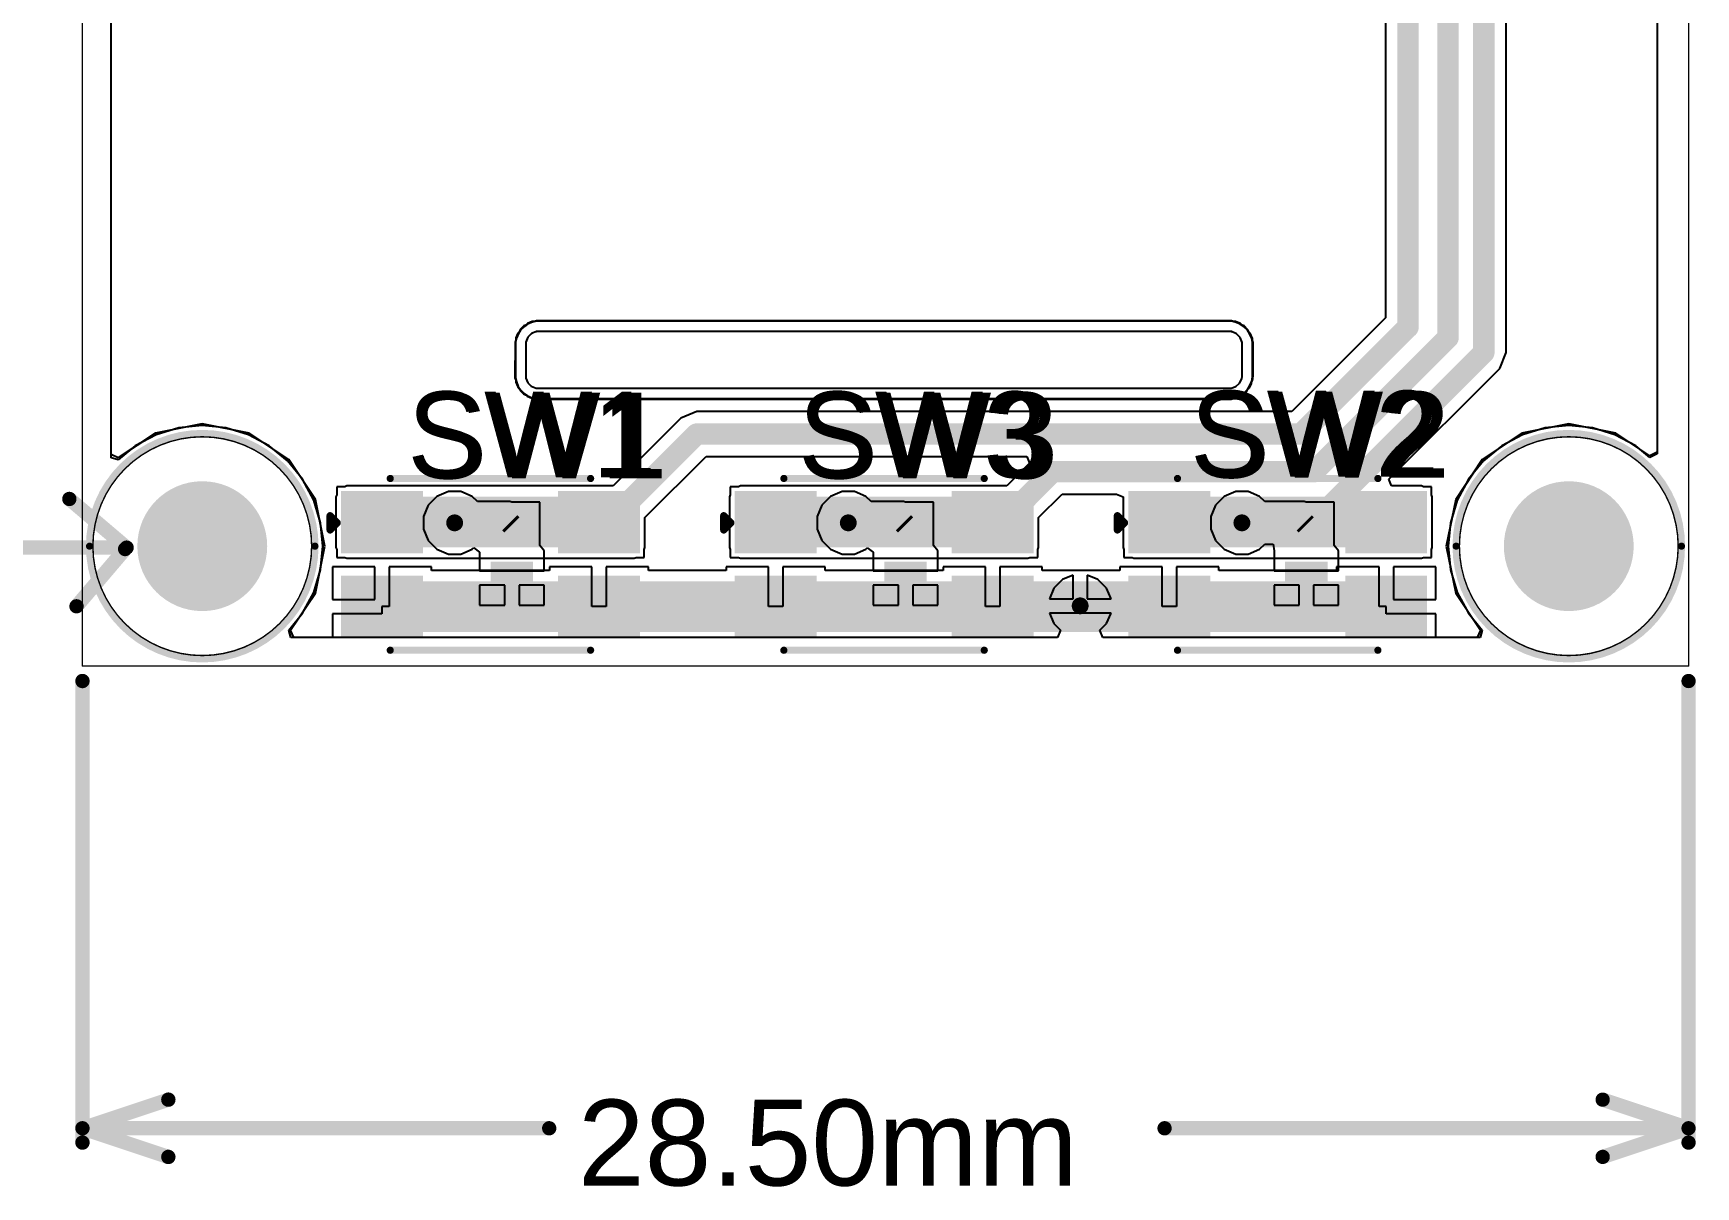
# Model space of a CAD drawing. Header units: millimetres. Extents: x 50 to 166, y 45 to 123.
# Drawn here: x 92.09 to 121.59, y 44.86 to 65.33 of the extents above; entities that cross this region are included whole.
import ezdxf

# ---------------------------------------------------------------- set-up
doc = ezdxf.new("R2010")
doc.units = ezdxf.units.MM
for name, color, linetype in [('BottomLayer', 5, 'Continuous'), ('BottomPaste', 16, 'Continuous'), ('BottomSolder', 6, 'Continuous'), ('KeepOutLayer', 6, 'Continuous'), ('Mechanical1', 6, 'Continuous'), ('Mechanical2', 216, 'Continuous'), ('MultiLayer', 9, 'Continuous'), ('PadHoleLayer', 156, 'Continuous'), ('TopLayer', 1, 'Continuous'), ('TopOverlay', 2, 'Continuous'), ('TopPaste', 8, 'Continuous'), ('TopSolder', 216, 'Continuous'), ('ViaHoleLayer', 16, 'Continuous')]:
    doc.layers.add(name, color=color, linetype=linetype)
doc.styles.add('Arial', font='', dxfattribs={"height": 0.2})
doc.styles.get('Arial').set_extended_font_data('Arial')

# ---------------------------------------------------------------- blocks, each defined once
blk = doc.blocks.new('TS_1185EC_C_D_B__1')
at = {"layer": 'TopLayer'}
for points in [[(-2.55, 1.2), (-1.3, 1.2), (-1.3, 0.3), (-2.55, 0.3)], [(1.3, 1.2), (2.55, 1.2), (2.55, 0.3), (1.3, 0.3)], [(-2.55, -0.3), (-1.3, -0.3), (-1.3, -1.2), (-2.55, -1.2)], [(1.3, -0.3), (2.55, -0.3), (2.55, -1.2), (1.3, -1.2)]]:
    blk.add_hatch(color=1, dxfattribs=at).paths.add_polyline_path(points)
at = {"layer": 'TopPaste'}
for points in [[(-2.55, 1.2), (-1.3, 1.2), (-1.3, 0.3), (-2.55, 0.3)], [(1.3, 1.2), (2.55, 1.2), (2.55, 0.3), (1.3, 0.3)], [(-2.55, -0.3), (-1.3, -0.3), (-1.3, -1.2), (-2.55, -1.2)], [(1.3, -0.3), (2.55, -0.3), (2.55, -1.2), (1.3, -1.2)]]:
    blk.add_hatch(color=8, dxfattribs=at).paths.add_polyline_path(points)
at = {"layer": 'TopSolder'}
for points in [[(-2.652, 1.302), (-1.198, 1.302), (-1.198, 0.198), (-2.652, 0.198)], [(1.198, 1.302), (2.652, 1.302), (2.652, 0.198), (1.198, 0.198)], [(-2.652, -0.198), (-1.198, -0.198), (-1.198, -1.302), (-2.652, -1.302)], [(1.198, -0.198), (2.652, -0.198), (2.652, -1.302), (1.198, -1.302)]]:
    blk.add_hatch(color=216, dxfattribs=at).paths.add_polyline_path(points)
at = {"layer": 'TopOverlay', "const_width": 0.127}
for points in [[(-1.778, 1.524), (1.778, 1.524)], [(-2.845, 0.61), (-2.845, 0.864)], [(-2.845, 0.864), (-2.718, 0.737)], [(-2.845, 0.61), (-2.718, 0.737)], [(-1.778, -1.524), (1.778, -1.524)]]:
    blk.add_lwpolyline(points, dxfattribs=at)
at = {"layer": 'TopOverlay', "const_width": 0.0635}
for points in [[(-1.81, 1.524, 1), (-1.746, 1.524, 1)], [(1.746, 1.524, 1), (1.81, 1.524, 1)], [(-2.877, 0.864, 1), (-2.813, 0.864, 1)], [(-2.877, 0.864, 1), (-2.813, 0.864, 1)], [(-2.877, 0.61, 1), (-2.813, 0.61, 1)], [(-2.877, 0.61, 1), (-2.813, 0.61, 1)], [(-2.75, 0.737, 1), (-2.686, 0.737, 1)], [(-2.75, 0.737, 1), (-2.686, 0.737, 1)], [(-1.81, -1.524, 1), (-1.746, -1.524, 1)], [(1.746, -1.524, 1), (1.81, -1.524, 1)]]:
    blk.add_lwpolyline(points, format="xyb", close=True, dxfattribs=at)
at = {"layer": 'TopOverlay'}
blk.add_text('SW3', height=1.524, dxfattribs=at).set_placement((-1.524, 1.542))
blk = doc.blocks.new('TS_1185EC_C_D_B__2')
at = {"layer": 'TopLayer'}
for points in [[(-2.55, 1.2), (-1.3, 1.2), (-1.3, 0.3), (-2.55, 0.3)], [(1.3, 1.2), (2.55, 1.2), (2.55, 0.3), (1.3, 0.3)], [(-2.55, -0.3), (-1.3, -0.3), (-1.3, -1.2), (-2.55, -1.2)], [(1.3, -0.3), (2.55, -0.3), (2.55, -1.2), (1.3, -1.2)]]:
    blk.add_hatch(color=1, dxfattribs=at).paths.add_polyline_path(points)
at = {"layer": 'TopPaste'}
for points in [[(-2.55, 1.2), (-1.3, 1.2), (-1.3, 0.3), (-2.55, 0.3)], [(1.3, 1.2), (2.55, 1.2), (2.55, 0.3), (1.3, 0.3)], [(-2.55, -0.3), (-1.3, -0.3), (-1.3, -1.2), (-2.55, -1.2)], [(1.3, -0.3), (2.55, -0.3), (2.55, -1.2), (1.3, -1.2)]]:
    blk.add_hatch(color=8, dxfattribs=at).paths.add_polyline_path(points)
at = {"layer": 'TopSolder'}
for points in [[(-2.652, 1.302), (-1.198, 1.302), (-1.198, 0.198), (-2.652, 0.198)], [(1.198, 1.302), (2.652, 1.302), (2.652, 0.198), (1.198, 0.198)], [(-2.652, -0.198), (-1.198, -0.198), (-1.198, -1.302), (-2.652, -1.302)], [(1.198, -0.198), (2.652, -0.198), (2.652, -1.302), (1.198, -1.302)]]:
    blk.add_hatch(color=216, dxfattribs=at).paths.add_polyline_path(points)
at = {"layer": 'TopOverlay', "const_width": 0.127}
for points in [[(-1.778, 1.524), (1.778, 1.524)], [(-2.845, 0.864), (-2.718, 0.737)], [(-2.845, 0.61), (-2.845, 0.864)], [(-2.845, 0.61), (-2.718, 0.737)], [(-1.778, -1.524), (1.778, -1.524)]]:
    blk.add_lwpolyline(points, dxfattribs=at)
at = {"layer": 'TopOverlay', "const_width": 0.0635}
for points in [[(-1.81, 1.524, 1), (-1.746, 1.524, 1)], [(1.746, 1.524, 1), (1.81, 1.524, 1)], [(-2.877, 0.864, 1), (-2.813, 0.864, 1)], [(-2.877, 0.864, 1), (-2.813, 0.864, 1)], [(-2.877, 0.61, 1), (-2.813, 0.61, 1)], [(-2.877, 0.61, 1), (-2.813, 0.61, 1)], [(-2.75, 0.737, 1), (-2.686, 0.737, 1)], [(-2.75, 0.737, 1), (-2.686, 0.737, 1)], [(-1.81, -1.524, 1), (-1.746, -1.524, 1)], [(1.746, -1.524, 1), (1.81, -1.524, 1)]]:
    blk.add_lwpolyline(points, format="xyb", close=True, dxfattribs=at)
at = {"layer": 'TopOverlay'}
blk.add_text('SW2', height=1.524, dxfattribs=at).set_placement((-1.555, 1.556))
blk = doc.blocks.new('TS_1185EC_C_D_B__3')
at = {"layer": 'TopLayer'}
for points in [[(-2.55, 1.2), (-1.3, 1.2), (-1.3, 0.3), (-2.55, 0.3)], [(1.3, 1.2), (2.55, 1.2), (2.55, 0.3), (1.3, 0.3)], [(-2.55, -0.3), (-1.3, -0.3), (-1.3, -1.2), (-2.55, -1.2)], [(1.3, -0.3), (2.55, -0.3), (2.55, -1.2), (1.3, -1.2)]]:
    blk.add_hatch(color=1, dxfattribs=at).paths.add_polyline_path(points)
at = {"layer": 'TopPaste'}
for points in [[(-2.55, 1.2), (-1.3, 1.2), (-1.3, 0.3), (-2.55, 0.3)], [(1.3, 1.2), (2.55, 1.2), (2.55, 0.3), (1.3, 0.3)], [(-2.55, -0.3), (-1.3, -0.3), (-1.3, -1.2), (-2.55, -1.2)], [(1.3, -0.3), (2.55, -0.3), (2.55, -1.2), (1.3, -1.2)]]:
    blk.add_hatch(color=8, dxfattribs=at).paths.add_polyline_path(points)
at = {"layer": 'TopSolder'}
for points in [[(-2.652, 1.302), (-1.198, 1.302), (-1.198, 0.198), (-2.652, 0.198)], [(1.198, 1.302), (2.652, 1.302), (2.652, 0.198), (1.198, 0.198)], [(-2.652, -0.198), (-1.198, -0.198), (-1.198, -1.302), (-2.652, -1.302)], [(1.198, -0.198), (2.652, -0.198), (2.652, -1.302), (1.198, -1.302)]]:
    blk.add_hatch(color=216, dxfattribs=at).paths.add_polyline_path(points)
at = {"layer": 'TopOverlay', "const_width": 0.127}
for points in [[(-1.778, 1.524), (1.778, 1.524)], [(-2.845, 0.61), (-2.845, 0.864)], [(-2.845, 0.864), (-2.718, 0.737)], [(-2.845, 0.61), (-2.718, 0.737)], [(-1.778, -1.524), (1.778, -1.524)]]:
    blk.add_lwpolyline(points, dxfattribs=at)
at = {"layer": 'TopOverlay', "const_width": 0.0635}
for points in [[(-1.81, 1.524, 1), (-1.746, 1.524, 1)], [(1.746, 1.524, 1), (1.81, 1.524, 1)], [(-2.877, 0.864, 1), (-2.813, 0.864, 1)], [(-2.877, 0.864, 1), (-2.813, 0.864, 1)], [(-2.877, 0.61, 1), (-2.813, 0.61, 1)], [(-2.877, 0.61, 1), (-2.813, 0.61, 1)], [(-2.75, 0.737, 1), (-2.686, 0.737, 1)], [(-2.75, 0.737, 1), (-2.686, 0.737, 1)], [(-1.81, -1.524, 1), (-1.746, -1.524, 1)], [(1.746, -1.524, 1), (1.81, -1.524, 1)]]:
    blk.add_lwpolyline(points, format="xyb", close=True, dxfattribs=at)
at = {"layer": 'TopOverlay'}
blk.add_text('SW1', height=1.524, dxfattribs=at).set_placement((-1.473, 1.542))
blk = doc.blocks.new('C___0402_B_22')
at = {"layer": 'BottomLayer'}
for points in [[(-0.241, 0.318), (-0.241, -0.318), (-0.699, -0.318), (-0.699, 0.318)], [(0.699, 0.318), (0.699, -0.318), (0.241, -0.318), (0.241, 0.318)]]:
    blk.add_hatch(color=5, dxfattribs=at).paths.add_polyline_path(points)
at = {"layer": 'BottomPaste'}
for points in [[(-0.241, 0.318), (-0.241, -0.318), (-0.699, -0.318), (-0.699, 0.318)], [(0.699, 0.318), (0.699, -0.318), (0.241, -0.318), (0.241, 0.318)]]:
    blk.add_hatch(color=16, dxfattribs=at).paths.add_polyline_path(points)
at = {"layer": 'BottomSolder'}
for points in [[(-0.181, 0.377), (-0.181, -0.377), (-0.758, -0.377), (-0.758, 0.377)], [(0.758, 0.377), (0.758, -0.377), (0.181, -0.377), (0.181, 0.377)]]:
    blk.add_hatch(color=6, dxfattribs=at).paths.add_polyline_path(points)
blk = doc.blocks.new('C___0402_B_23')
at = {"layer": 'BottomLayer'}
for points in [[(-0.241, 0.318), (-0.241, -0.318), (-0.699, -0.318), (-0.699, 0.318)], [(0.699, 0.318), (0.699, -0.318), (0.241, -0.318), (0.241, 0.318)]]:
    blk.add_hatch(color=5, dxfattribs=at).paths.add_polyline_path(points)
at = {"layer": 'BottomPaste'}
for points in [[(-0.241, 0.318), (-0.241, -0.318), (-0.699, -0.318), (-0.699, 0.318)], [(0.699, 0.318), (0.699, -0.318), (0.241, -0.318), (0.241, 0.318)]]:
    blk.add_hatch(color=16, dxfattribs=at).paths.add_polyline_path(points)
at = {"layer": 'BottomSolder'}
for points in [[(-0.181, 0.377), (-0.181, -0.377), (-0.758, -0.377), (-0.758, 0.377)], [(0.758, 0.377), (0.758, -0.377), (0.181, -0.377), (0.181, 0.377)]]:
    blk.add_hatch(color=6, dxfattribs=at).paths.add_polyline_path(points)
blk = doc.blocks.new('C___0402_B_24')
at = {"layer": 'BottomLayer'}
for points in [[(-0.241, 0.318), (-0.241, -0.318), (-0.699, -0.318), (-0.699, 0.318)], [(0.699, 0.318), (0.699, -0.318), (0.241, -0.318), (0.241, 0.318)]]:
    blk.add_hatch(color=5, dxfattribs=at).paths.add_polyline_path(points)
at = {"layer": 'BottomPaste'}
for points in [[(-0.241, 0.318), (-0.241, -0.318), (-0.699, -0.318), (-0.699, 0.318)], [(0.699, 0.318), (0.699, -0.318), (0.241, -0.318), (0.241, 0.318)]]:
    blk.add_hatch(color=16, dxfattribs=at).paths.add_polyline_path(points)
at = {"layer": 'BottomSolder'}
for points in [[(-0.181, 0.377), (-0.181, -0.377), (-0.758, -0.377), (-0.758, 0.377)], [(0.758, 0.377), (0.758, -0.377), (0.181, -0.377), (0.181, 0.377)]]:
    blk.add_hatch(color=6, dxfattribs=at).paths.add_polyline_path(points)

msp = doc.modelspace()

# ---------------------------------------------------------------- hatches: boundary and pattern name
at = {"layer": 'BottomLayer'}
h = msp.add_hatch(color=5, dxfattribs=at)
edge = h.paths.add_edge_path()
edge.add_arc((95.09, 56.228), 1.05, 0, 360)
h = msp.add_hatch(color=5, dxfattribs=at)
edge = h.paths.add_edge_path()
edge.add_arc((119.338, 56.228), 1.05, 0, 360)
h = msp.add_hatch(color=5, dxfattribs=at)
edge = h.paths.add_edge_path()
edge.add_arc((99.568, 56.642), 0.3, 0, 360)
h = msp.add_hatch(color=5, dxfattribs=at)
edge = h.paths.add_edge_path()
edge.add_arc((106.553, 56.642), 0.3, 0, 360)
h = msp.add_hatch(color=5, dxfattribs=at)
edge = h.paths.add_edge_path()
edge.add_arc((113.538, 56.642), 0.3, 0, 360)
h = msp.add_hatch(color=5, dxfattribs=at)
edge = h.paths.add_edge_path()
edge.add_arc((110.668, 55.169), 0.3, 0, 360)
at = {"layer": 'BottomSolder'}
h = msp.add_hatch(color=6, dxfattribs=at)
edge = h.paths.add_edge_path()
edge.add_arc((95.09, 56.228), 1.152, 0, 360)
h = msp.add_hatch(color=6, dxfattribs=at)
edge = h.paths.add_edge_path()
edge.add_arc((119.338, 56.228), 1.152, 0, 360)
h = msp.add_hatch(color=6, dxfattribs=at)
edge = h.paths.add_edge_path()
edge.add_arc((99.568, 56.642), 0.402, 0, 360)
h = msp.add_hatch(color=6, dxfattribs=at)
edge = h.paths.add_edge_path()
edge.add_arc((106.553, 56.642), 0.402, 0, 360)
h = msp.add_hatch(color=6, dxfattribs=at)
edge = h.paths.add_edge_path()
edge.add_arc((113.538, 56.642), 0.402, 0, 360)
h = msp.add_hatch(color=6, dxfattribs=at)
edge = h.paths.add_edge_path()
edge.add_arc((110.668, 55.169), 0.402, 0, 360)
at = {"layer": 'MultiLayer'}
h = msp.add_hatch(color=9, dxfattribs=at)
edge = h.paths.add_edge_path()
edge.add_arc((95.09, 56.228), 1.05, 0, 360)
h = msp.add_hatch(color=9, dxfattribs=at)
edge = h.paths.add_edge_path()
edge.add_arc((119.338, 56.228), 1.05, 0, 360)
at = {"layer": 'PadHoleLayer'}
h = msp.add_hatch(color=156, dxfattribs=at)
edge = h.paths.add_edge_path()
edge.add_arc((95.09, 56.228), 1.05, 0, 360)
h = msp.add_hatch(color=156, dxfattribs=at)
edge = h.paths.add_edge_path()
edge.add_arc((119.338, 56.228), 1.05, 0, 360)
at = {"layer": 'TopLayer'}
h = msp.add_hatch(color=1, dxfattribs=at)
edge = h.paths.add_edge_path()
edge.add_arc((95.09, 56.228), 1.05, 0, 360)
h = msp.add_hatch(color=1, dxfattribs=at)
edge = h.paths.add_edge_path()
edge.add_arc((119.338, 56.228), 1.05, 0, 360)
for points in [[(97.653, 56.205), (102.753, 56.205), (102.753, 57.105), (97.653, 57.105)], [(104.638, 56.205), (109.738, 56.205), (109.738, 57.105), (104.638, 57.105)], [(111.623, 56.205), (116.723, 56.205), (116.723, 57.105), (111.623, 57.105)], [(97.653, 54.705), (116.723, 54.705), (116.723, 55.605), (97.653, 55.605)]]:
    msp.add_hatch(color=1, dxfattribs=at).paths.add_polyline_path(points)
h = msp.add_hatch(color=1, dxfattribs=at)
edge = h.paths.add_edge_path()
edge.add_arc((99.568, 56.642), 0.3, 0, 360)
h = msp.add_hatch(color=1, dxfattribs=at)
edge = h.paths.add_edge_path()
edge.add_arc((106.553, 56.642), 0.3, 0, 360)
h = msp.add_hatch(color=1, dxfattribs=at)
edge = h.paths.add_edge_path()
edge.add_arc((113.538, 56.642), 0.3, 0, 360)
h = msp.add_hatch(color=1, dxfattribs=at)
edge = h.paths.add_edge_path()
edge.add_arc((110.668, 55.169), 0.3, 0, 360)
at = {"layer": 'TopSolder'}
h = msp.add_hatch(color=216, dxfattribs=at)
edge = h.paths.add_edge_path()
edge.add_arc((95.09, 56.228), 1.152, 0, 360)
h = msp.add_hatch(color=216, dxfattribs=at)
edge = h.paths.add_edge_path()
edge.add_arc((119.338, 56.228), 1.152, 0, 360)
h = msp.add_hatch(color=216, dxfattribs=at)
edge = h.paths.add_edge_path()
edge.add_arc((99.568, 56.642), 0.402, 0, 360)
h = msp.add_hatch(color=216, dxfattribs=at)
edge = h.paths.add_edge_path()
edge.add_arc((106.553, 56.642), 0.402, 0, 360)
h = msp.add_hatch(color=216, dxfattribs=at)
edge = h.paths.add_edge_path()
edge.add_arc((113.538, 56.642), 0.402, 0, 360)
h = msp.add_hatch(color=216, dxfattribs=at)
edge = h.paths.add_edge_path()
edge.add_arc((110.668, 55.169), 0.402, 0, 360)
at = {"layer": 'ViaHoleLayer'}
h = msp.add_hatch(color=16, dxfattribs=at)
edge = h.paths.add_edge_path()
edge.add_arc((99.568, 56.642), 0.15, 0, 360)
h = msp.add_hatch(color=16, dxfattribs=at)
edge = h.paths.add_edge_path()
edge.add_arc((106.553, 56.642), 0.15, 0, 360)
h = msp.add_hatch(color=16, dxfattribs=at)
edge = h.paths.add_edge_path()
edge.add_arc((113.538, 56.642), 0.15, 0, 360)
h = msp.add_hatch(color=16, dxfattribs=at)
edge = h.paths.add_edge_path()
edge.add_arc((110.668, 55.169), 0.15, 0, 360)

# ---------------------------------------------------------------- linework, layer by layer
at = {"layer": 'BottomLayer'}
for p, q in [((93.472, 57.798), (93.472, 85.406)), ((120.904, 85.34), (120.904, 57.864)), ((100.95, 60.204), (100.864, 60.168)), ((101.019, 60.218), (100.95, 60.204)), ((101.066, 60.218), (101.019, 60.218)), ((113.303, 60.218), (101.066, 60.218)), ((113.303, 60.218), (113.303, 60.218)), ((113.351, 60.218), (113.303, 60.218)), ((113.42, 60.204), (113.351, 60.218)), ((113.509, 60.167), (113.42, 60.204)), ((100.665, 59.919), (100.651, 59.849)), ((100.7, 60.004), (100.665, 59.919)), ((100.739, 60.063), (100.7, 60.004)), ((100.805, 60.129), (100.739, 60.063)), ((100.864, 60.168), (100.805, 60.129)), ((113.568, 60.128), (113.509, 60.167)), ((113.636, 60.06), (113.568, 60.128)), ((113.675, 60.001), (113.636, 60.06)), ((113.712, 59.912), (113.675, 60.001)), ((113.726, 59.842), (113.712, 59.912)), ((100.651, 59.803), (100.65, 59.257)), ((100.651, 59.849), (100.651, 59.803)), ((113.726, 59.246), (113.726, 59.842)), ((100.65, 59.257), (100.65, 59.256)), ((100.65, 59.256), (100.65, 59.256)), ((100.65, 59.256), (100.65, 59.211)), ((100.65, 59.211), (100.664, 59.142)), ((100.664, 59.142), (100.698, 59.059)), ((100.698, 59.059), (100.737, 59)), ((100.737, 59), (100.801, 58.937)), ((113.616, 58.983), (113.636, 59.009)), ((113.636, 59.009), (113.656, 59.035)), ((113.656, 59.035), (113.698, 59.113)), ((113.698, 59.113), (113.707, 59.144)), ((113.707, 59.144), (113.717, 59.175)), ((113.717, 59.175), (113.721, 59.207)), ((113.721, 59.207), (113.723, 59.21)), ((113.723, 59.228), (113.726, 59.245)), ((113.723, 59.219), (113.723, 59.228)), ((113.723, 59.211), (113.723, 59.219)), ((113.723, 59.219), (113.723, 59.219)), ((113.723, 59.219), (113.723, 59.219)), ((113.723, 59.21), (113.723, 59.211)), ((113.726, 59.245), (113.726, 59.246)), ((113.726, 59.246), (113.726, 59.246)), ((100.801, 58.937), (100.86, 58.897)), ((100.86, 58.897), (100.943, 58.863)), ((100.943, 58.863), (101.012, 58.849)), ((101.012, 58.849), (101.057, 58.849)), ((101.057, 58.849), (113.303, 58.848)), ((113.303, 58.848), (113.347, 58.848)), ((113.347, 58.848), (113.379, 58.855)), ((113.379, 58.855), (113.411, 58.86)), ((113.411, 58.86), (113.494, 58.891)), ((113.494, 58.891), (113.522, 58.909)), ((113.522, 58.909), (113.55, 58.925)), ((113.55, 58.925), (113.616, 58.983)), ((94.27, 58.206), (93.9, 58.008)), ((94.672, 58.328), (94.27, 58.206)), ((95.09, 58.369), (94.672, 58.328)), ((95.507, 58.328), (95.09, 58.369)), ((95.909, 58.206), (95.507, 58.328)), ((96.279, 58.008), (95.909, 58.206)), ((118.519, 58.206), (118.149, 58.008)), ((118.921, 58.328), (118.519, 58.206)), ((119.338, 58.369), (118.921, 58.328)), ((119.756, 58.328), (119.338, 58.369)), ((120.158, 58.206), (119.756, 58.328)), ((120.528, 58.008), (120.158, 58.206)), ((93.9, 58.008), (93.599, 57.762)), ((96.604, 57.742), (96.279, 58.008)), ((118.149, 58.008), (117.824, 57.742)), ((120.777, 57.804), (120.528, 58.008)), ((120.904, 57.864), (120.777, 57.804)), ((93.599, 57.762), (93.472, 57.798)), ((96.87, 57.417), (96.604, 57.742)), ((117.824, 57.742), (117.558, 57.417)), ((97.068, 57.047), (96.87, 57.417)), ((117.558, 57.417), (117.36, 57.047)), ((97.19, 56.645), (97.068, 57.047)), ((99.098, 56.956), (99.014, 56.752)), ((99.254, 57.112), (99.098, 56.956)), ((99.458, 57.196), (99.254, 57.112)), ((99.678, 57.196), (99.458, 57.196)), ((99.882, 57.112), (99.678, 57.196)), ((99.976, 57.018), (99.882, 57.112)), ((100.546, 57.018), (99.976, 57.018)), ((100.582, 57.01), (100.546, 57.018)), ((101.079, 57.01), (100.582, 57.01)), ((101.079, 56.274), (101.079, 57.01)), ((106.083, 56.956), (105.999, 56.752)), ((106.239, 57.112), (106.083, 56.956)), ((106.443, 57.196), (106.239, 57.112)), ((106.663, 57.196), (106.443, 57.196)), ((106.867, 57.112), (106.663, 57.196)), ((106.961, 57.018), (106.867, 57.112)), ((107.531, 57.018), (106.961, 57.018)), ((107.567, 57.01), (107.531, 57.018)), ((108.064, 57.01), (107.567, 57.01)), ((108.064, 56.274), (108.064, 57.01)), ((113.068, 56.956), (112.984, 56.752)), ((113.224, 57.112), (113.068, 56.956)), ((113.428, 57.196), (113.224, 57.112)), ((113.648, 57.196), (113.428, 57.196)), ((113.852, 57.112), (113.648, 57.196)), ((113.946, 57.018), (113.852, 57.112)), ((114.643, 57.018), (113.946, 57.018)), ((114.679, 57.01), (114.643, 57.018)), ((115.176, 57.01), (114.679, 57.01)), ((115.176, 56.274), (115.176, 57.01)), ((117.36, 57.047), (117.238, 56.645)), ((97.231, 56.228), (97.19, 56.645)), ((99.014, 56.752), (99.014, 56.532)), ((105.999, 56.752), (105.999, 56.532)), ((112.984, 56.752), (112.984, 56.532)), ((117.238, 56.645), (117.197, 56.228)), ((99.014, 56.532), (99.098, 56.328)), ((105.999, 56.532), (106.083, 56.328)), ((112.984, 56.532), (113.068, 56.328)), ((97.19, 55.81), (97.231, 56.228)), ((99.098, 56.328), (99.254, 56.172)), ((99.254, 56.172), (99.458, 56.088)), ((99.458, 56.088), (99.678, 56.088)), ((99.678, 56.088), (99.882, 56.172)), ((99.882, 56.172), (99.906, 56.197)), ((99.906, 56.197), (100.012, 56.123)), ((100.012, 56.123), (100.012, 56.102)), ((100.012, 56.102), (100.012, 55.791)), ((101.079, 56.242), (101.079, 56.274)), ((101.156, 56.147), (101.079, 56.242)), ((101.156, 56.102), (101.156, 56.147)), ((101.156, 55.791), (101.156, 56.102)), ((106.083, 56.328), (106.239, 56.172)), ((106.239, 56.172), (106.443, 56.088)), ((106.443, 56.088), (106.663, 56.088)), ((106.663, 56.088), (106.867, 56.172)), ((106.867, 56.172), (106.891, 56.197)), ((106.891, 56.197), (106.997, 56.123)), ((106.997, 56.123), (106.997, 56.102)), ((106.997, 56.102), (106.997, 55.791)), ((108.064, 56.242), (108.064, 56.274)), ((108.141, 56.147), (108.064, 56.242)), ((108.141, 56.102), (108.141, 56.147)), ((108.141, 55.791), (108.141, 56.102)), ((113.068, 56.328), (113.224, 56.172)), ((113.224, 56.172), (113.428, 56.088)), ((113.428, 56.088), (113.648, 56.088)), ((113.648, 56.088), (113.852, 56.172)), ((113.852, 56.172), (113.946, 56.266)), ((113.946, 56.266), (114.092, 56.266)), ((114.092, 56.266), (114.109, 56.147)), ((114.109, 56.147), (114.109, 56.102)), ((114.109, 56.102), (114.109, 55.791)), ((115.176, 56.242), (115.176, 56.274)), ((115.252, 56.147), (115.176, 56.242)), ((115.252, 56.102), (115.252, 56.147)), ((115.252, 55.791), (115.252, 56.102)), ((117.197, 56.228), (117.238, 55.81)), ((97.068, 55.408), (97.19, 55.81)), ((100.012, 55.791), (101.156, 55.791)), ((106.997, 55.791), (108.141, 55.791)), ((114.109, 55.791), (115.252, 55.791)), ((117.238, 55.81), (117.36, 55.408)), ((100.457, 55.537), (100.012, 55.537)), ((100.012, 55.537), (100.012, 55.181)), ((100.457, 55.181), (100.457, 55.537)), ((101.156, 55.537), (100.711, 55.537)), ((100.711, 55.537), (100.711, 55.181)), ((101.156, 55.181), (101.156, 55.537)), ((107.442, 55.537), (106.997, 55.537)), ((106.997, 55.537), (106.997, 55.181)), ((107.442, 55.181), (107.442, 55.537)), ((108.141, 55.537), (107.696, 55.537)), ((107.696, 55.537), (107.696, 55.181)), ((108.141, 55.181), (108.141, 55.537)), ((110.198, 55.483), (110.121, 55.296)), ((110.354, 55.638), (110.198, 55.483)), ((110.541, 55.716), (110.354, 55.638)), ((110.541, 55.296), (110.541, 55.716)), ((110.982, 55.638), (110.795, 55.716)), ((110.795, 55.716), (110.795, 55.296)), ((111.137, 55.483), (110.982, 55.638)), ((111.215, 55.296), (111.137, 55.483)), ((114.554, 55.537), (114.109, 55.537)), ((114.109, 55.537), (114.109, 55.181)), ((114.554, 55.181), (114.554, 55.537)), ((115.252, 55.537), (114.808, 55.537)), ((114.808, 55.537), (114.808, 55.181)), ((115.252, 55.181), (115.252, 55.537)), ((96.87, 55.038), (97.068, 55.408)), ((100.012, 55.181), (100.457, 55.181)), ((100.711, 55.181), (101.156, 55.181)), ((106.997, 55.181), (107.442, 55.181)), ((107.696, 55.181), (108.141, 55.181)), ((110.121, 55.296), (110.541, 55.296)), ((110.795, 55.296), (111.215, 55.296)), ((114.109, 55.181), (114.554, 55.181)), ((114.808, 55.181), (115.252, 55.181)), ((117.36, 55.408), (117.558, 55.038)), ((96.624, 54.737), (96.87, 55.038)), ((111.215, 55.042), (110.121, 55.042)), ((110.121, 55.042), (110.198, 54.855)), ((111.137, 54.855), (111.215, 55.042)), ((117.558, 55.038), (117.804, 54.737)), ((96.66, 54.61), (96.624, 54.737)), ((110.264, 54.61), (96.66, 54.61)), ((110.198, 54.855), (110.316, 54.737)), ((110.316, 54.737), (110.264, 54.61)), ((111.019, 54.737), (111.137, 54.855)), ((111.072, 54.61), (111.019, 54.737)), ((117.768, 54.61), (111.072, 54.61)), ((117.804, 54.737), (117.768, 54.61))]:
    msp.add_line(p, q, dxfattribs=at)
at = {"layer": 'BottomLayer', "const_width": 0.381}
for points in [[(99.568, 56.642), (100.546, 56.642)], [(100.546, 56.642), (100.584, 56.604)], [(106.553, 56.642), (107.531, 56.642)], [(107.531, 56.642), (107.569, 56.604)], [(113.538, 56.642), (114.643, 56.642)], [(114.643, 56.642), (114.681, 56.604)]]:
    msp.add_lwpolyline(points, dxfattribs=at)
at = {"layer": 'BottomLayer', "const_width": 0.191}
for points in [[(99.473, 56.642, 1), (99.663, 56.642, 1)], [(100.451, 56.642, 1), (100.641, 56.642, 1)], [(100.451, 56.642, 1), (100.641, 56.642, 1)], [(100.489, 56.604, 1), (100.679, 56.604, 1)], [(106.458, 56.642, 1), (106.648, 56.642, 1)], [(107.436, 56.642, 1), (107.626, 56.642, 1)], [(107.436, 56.642, 1), (107.626, 56.642, 1)], [(107.474, 56.604, 1), (107.664, 56.604, 1)], [(113.443, 56.642, 1), (113.633, 56.642, 1)], [(114.548, 56.642, 1), (114.738, 56.642, 1)], [(114.548, 56.642, 1), (114.738, 56.642, 1)], [(114.586, 56.604, 1), (114.776, 56.604, 1)]]:
    msp.add_lwpolyline(points, format="xyb", close=True, dxfattribs=at)
at = {"layer": 'KeepOutLayer'}
for points, const_width in [([(97.031, 56.228, 1), (93.149, 56.228, 1)], 0.0254), ([(121.279, 56.228, 1), (117.397, 56.228, 1)], 0.0254), ([(93.142, 56.228, 1), (93.155, 56.228, 1)], 0.0127), ([(97.024, 56.228, 1), (97.037, 56.228, 1)], 0.0127), ([(117.391, 56.228, 1), (117.404, 56.228, 1)], 0.0127), ([(121.273, 56.228, 1), (121.286, 56.228, 1)], 0.0127)]:
    msp.add_lwpolyline(points, format="xyb", close=True, dxfattribs=dict(at, const_width=const_width))
at = {"layer": 'Mechanical1', "const_width": 0.254}
for points in [[(92.731, 57.066), (93.747, 56.202)], [(85.518, 56.202), (93.747, 56.202)], [(92.858, 55.161), (93.722, 56.177)], [(92.964, 45.644), (92.964, 53.835)], [(121.464, 45.644), (121.464, 53.835)], [(92.964, 45.898), (94.488, 46.406)], [(119.94, 46.406), (121.464, 45.898)], [(92.964, 45.898), (94.488, 45.39)], [(92.964, 45.898), (101.247, 45.898)], [(112.165, 45.898), (121.464, 45.898)], [(119.94, 45.39), (121.464, 45.898)]]:
    msp.add_lwpolyline(points, dxfattribs=at)
at = {"layer": 'Mechanical1', "const_width": 0.127}
for points in [[(92.668, 57.066, 1), (92.795, 57.066, 1)], [(93.658, 56.177, 1), (93.785, 56.177, 1)], [(93.684, 56.202, 1), (93.811, 56.202, 1)], [(93.684, 56.202, 1), (93.811, 56.202, 1)], [(92.795, 55.161, 1), (92.922, 55.161, 1)], [(92.9, 53.835, 1), (93.028, 53.835, 1)], [(121.4, 53.835, 1), (121.527, 53.835, 1)], [(94.424, 46.406, 1), (94.552, 46.406, 1)], [(119.876, 46.406, 1), (120.003, 46.406, 1)], [(92.9, 45.898, 1), (93.028, 45.898, 1)], [(92.9, 45.898, 1), (93.028, 45.898, 1)], [(92.9, 45.898, 1), (93.028, 45.898, 1)], [(101.183, 45.898, 1), (101.31, 45.898, 1)], [(112.102, 45.898, 1), (112.229, 45.898, 1)], [(121.4, 45.898, 1), (121.527, 45.898, 1)], [(121.4, 45.898, 1), (121.527, 45.898, 1)], [(121.4, 45.898, 1), (121.527, 45.898, 1)], [(92.9, 45.644, 1), (93.028, 45.644, 1)], [(121.4, 45.644, 1), (121.527, 45.644, 1)], [(94.424, 45.39, 1), (94.552, 45.39, 1)], [(119.876, 45.39, 1), (120.003, 45.39, 1)]]:
    msp.add_lwpolyline(points, format="xyb", close=True, dxfattribs=at)
at = {"layer": 'Mechanical2'}
for points, const_width in [([(92.964, 54.102), (92.964, 89.102)], 0.0254), ([(121.464, 54.102), (121.464, 89.102)], 0.0254), ([(101.066, 60.03), (113.289, 60.03)], 0.0127), ([(113.289, 60.03), (113.303, 60.03)], 0.0127), ([(100.838, 59.256), (100.839, 59.803)], 0.0127), ([(113.538, 59.246), (113.538, 59.794)], 0.0127), ([(101.057, 59.037), (113.303, 59.036)], 0.0127), ([(92.964, 54.102), (121.464, 54.102)], 0.0254)]:
    msp.add_lwpolyline(points, dxfattribs=dict(at, const_width=const_width))
at = {"layer": 'Mechanical2', "const_width": 0.0127}
for points in [[(100.839, 59.803, -0.414214), (101.066, 60.03)], [(113.303, 60.03, -0.414214), (113.538, 59.794)], [(101.057, 59.037, -0.414214), (100.838, 59.256)], [(113.538, 59.271, -0.414214), (113.303, 59.036)]]:
    msp.add_lwpolyline(points, format="xyb", dxfattribs=at)
at = {"layer": 'Mechanical2'}
for points, const_width in [([(101.063, 60.03, 1), (101.069, 60.03, 1)], 0.00635), ([(101.063, 60.03, 1), (101.069, 60.03, 1)], 0.00635), ([(113.286, 60.03, 1), (113.293, 60.03, 1)], 0.00635), ([(113.286, 60.03, 1), (113.293, 60.03, 1)], 0.00635), ([(113.3, 60.03, 1), (113.306, 60.03, 1)], 0.00635), ([(113.3, 60.03, 1), (113.306, 60.03, 1)], 0.00635), ([(100.836, 59.803, 1), (100.842, 59.803, 1)], 0.00635), ([(100.836, 59.803, 1), (100.842, 59.803, 1)], 0.00635), ([(113.535, 59.794, 1), (113.541, 59.794, 1)], 0.00635), ([(113.535, 59.794, 1), (113.541, 59.794, 1)], 0.00635), ([(100.835, 59.256, 1), (100.841, 59.256, 1)], 0.00635), ([(100.835, 59.256, 1), (100.841, 59.256, 1)], 0.00635), ([(101.054, 59.037, 1), (101.06, 59.037, 1)], 0.00635), ([(101.054, 59.037, 1), (101.06, 59.037, 1)], 0.00635), ([(113.3, 59.036, 1), (113.306, 59.036, 1)], 0.00635), ([(113.3, 59.036, 1), (113.306, 59.036, 1)], 0.00635), ([(113.535, 59.271, 1), (113.541, 59.271, 1)], 0.00635), ([(113.535, 59.246, 1), (113.541, 59.246, 1)], 0.00635), ([(92.958, 54.102, 1), (92.97, 54.102, 1)], 0.0127), ([(92.958, 54.102, 1), (92.97, 54.102, 1)], 0.0127), ([(121.458, 54.102, 1), (121.47, 54.102, 1)], 0.0127), ([(121.458, 54.102, 1), (121.47, 54.102, 1)], 0.0127)]:
    msp.add_lwpolyline(points, format="xyb", close=True, dxfattribs=dict(at, const_width=const_width))
at = {"layer": 'MultiLayer'}
for p, q in [((100.868, 59.935), (100.832, 59.849)), ((100.933, 60.001), (100.868, 59.935)), ((101.019, 60.036), (100.933, 60.001)), ((101.066, 60.036), (101.019, 60.036)), ((113.289, 60.036), (101.066, 60.036)), ((113.303, 60.036), (113.289, 60.036)), ((113.351, 60.036), (113.303, 60.036)), ((113.303, 60.036), (113.303, 60.036)), ((113.44, 59.999), (113.351, 60.036)), ((113.508, 59.931), (113.44, 59.999)), ((113.545, 59.842), (113.508, 59.931)), ((100.832, 59.803), (100.831, 59.256)), ((100.832, 59.849), (100.832, 59.803)), ((100.832, 59.803), (100.832, 59.803)), ((113.545, 59.794), (113.545, 59.842)), ((113.545, 59.246), (113.545, 59.794)), ((100.831, 59.256), (100.831, 59.211)), ((100.831, 59.211), (100.866, 59.128)), ((100.866, 59.128), (100.929, 59.065)), ((100.929, 59.065), (101.012, 59.03)), ((101.012, 59.03), (101.057, 59.03)), ((101.057, 59.03), (101.057, 59.03)), ((101.057, 59.03), (113.303, 59.03)), ((113.303, 59.03), (113.347, 59.03)), ((113.347, 59.03), (113.43, 59.061)), ((113.43, 59.061), (113.496, 59.119)), ((113.496, 59.119), (113.537, 59.198)), ((113.537, 59.198), (113.543, 59.241)), ((113.543, 59.242), (113.544, 59.243)), ((113.543, 59.241), (113.543, 59.242)), ((113.544, 59.244), (113.545, 59.245)), ((113.544, 59.243), (113.544, 59.244)), ((113.545, 59.245), (113.545, 59.246)), ((113.545, 59.246), (113.545, 59.246))]:
    msp.add_line(p, q, dxfattribs=at)
at = {"layer": 'TopLayer'}
for p, q in [((93.472, 57.854), (93.472, 85.35)), ((120.904, 85.306), (120.904, 57.898)), ((118.229, 59.665), (118.229, 73.685)), ((116.086, 72.58), (116.086, 60.28)), ((100.946, 60.214), (100.86, 60.179)), ((100.984, 60.214), (100.946, 60.214)), ((101.019, 60.229), (100.984, 60.214)), ((101.066, 60.229), (101.019, 60.229)), ((113.303, 60.229), (101.066, 60.229)), ((113.303, 60.229), (113.303, 60.229)), ((113.351, 60.229), (113.303, 60.229)), ((113.386, 60.214), (113.351, 60.229)), ((113.424, 60.214), (113.386, 60.214)), ((113.513, 60.177), (113.424, 60.214)), ((116.086, 60.28), (114.422, 58.615)), ((100.69, 60.009), (100.654, 59.923)), ((100.654, 59.923), (100.654, 59.885)), ((100.717, 60.036), (100.69, 60.009)), ((100.732, 60.071), (100.717, 60.036)), ((100.797, 60.137), (100.732, 60.071)), ((100.833, 60.151), (100.797, 60.137)), ((100.86, 60.179), (100.833, 60.151)), ((113.541, 60.15), (113.513, 60.177)), ((113.576, 60.136), (113.541, 60.15)), ((113.644, 60.067), (113.576, 60.136)), ((113.659, 60.032), (113.644, 60.067)), ((113.686, 60.005), (113.659, 60.032)), ((113.723, 59.916), (113.686, 60.005)), ((113.723, 59.878), (113.723, 59.916)), ((100.64, 59.803), (100.639, 59.257)), ((100.654, 59.885), (100.64, 59.849)), ((100.64, 59.849), (100.64, 59.803)), ((113.737, 59.842), (113.723, 59.878)), ((113.737, 59.246), (113.737, 59.842)), ((118.112, 59.383), (118.229, 59.665)), ((116.145, 57.415), (118.112, 59.383)), ((100.639, 59.257), (100.639, 59.256)), ((100.639, 59.256), (100.639, 59.256)), ((100.639, 59.256), (100.639, 59.211)), ((100.639, 59.211), (100.653, 59.176)), ((100.653, 59.176), (100.653, 59.138)), ((100.653, 59.138), (100.688, 59.055)), ((100.688, 59.055), (100.715, 59.028)), ((100.715, 59.028), (100.73, 58.992)), ((113.623, 58.975), (113.639, 59.007)), ((113.639, 59.007), (113.666, 59.029)), ((113.666, 59.029), (113.708, 59.108)), ((113.708, 59.108), (113.711, 59.143)), ((113.711, 59.143), (113.728, 59.174)), ((113.728, 59.174), (113.732, 59.206)), ((113.731, 59.229), (113.737, 59.245)), ((113.734, 59.217), (113.731, 59.229)), ((113.732, 59.206), (113.733, 59.208)), ((113.733, 59.212), (113.734, 59.217)), ((113.734, 59.209), (113.733, 59.212)), ((113.733, 59.208), (113.734, 59.209)), ((113.737, 59.245), (113.737, 59.246)), ((113.737, 59.246), (113.737, 59.246)), ((100.73, 58.992), (100.793, 58.929)), ((100.793, 58.929), (100.828, 58.914)), ((100.828, 58.914), (100.855, 58.887)), ((100.855, 58.887), (100.938, 58.853)), ((100.938, 58.853), (100.977, 58.853)), ((100.977, 58.853), (101.012, 58.838)), ((101.012, 58.838), (101.057, 58.838)), ((101.057, 58.838), (113.303, 58.837)), ((113.303, 58.837), (113.303, 58.837)), ((113.303, 58.837), (113.303, 58.837)), ((113.303, 58.837), (113.347, 58.837)), ((113.347, 58.837), (113.38, 58.851)), ((113.38, 58.851), (113.415, 58.85)), ((113.415, 58.85), (113.498, 58.881)), ((113.498, 58.881), (113.524, 58.905)), ((113.524, 58.905), (113.557, 58.917)), ((113.557, 58.917), (113.623, 58.975)), ((103.583, 58.499), (102.382, 57.298)), ((103.864, 58.615), (103.583, 58.499)), ((114.422, 58.615), (103.864, 58.615)), ((94.258, 58.235), (93.599, 57.795)), ((95.09, 58.401), (94.258, 58.235)), ((95.921, 58.235), (95.09, 58.401)), ((96.626, 57.764), (95.921, 58.235)), ((118.507, 58.235), (117.802, 57.764)), ((119.338, 58.401), (118.507, 58.235)), ((120.17, 58.235), (119.338, 58.401)), ((120.777, 57.83), (120.17, 58.235)), ((93.599, 57.795), (93.472, 57.854)), ((120.904, 57.898), (120.777, 57.83)), ((97.097, 57.059), (96.626, 57.764)), ((102.945, 56.734), (104.03, 57.818)), ((104.03, 57.818), (109.721, 57.818)), ((109.77, 57.701), (109.367, 57.298)), ((109.721, 57.818), (109.77, 57.701)), ((117.802, 57.764), (117.331, 57.059)), ((97.618, 57.283), (97.475, 57.283)), ((97.475, 57.283), (97.475, 57.141)), ((97.653, 57.298), (97.618, 57.283)), ((102.382, 57.298), (97.653, 57.298)), ((104.603, 57.283), (104.46, 57.283)), ((104.46, 57.283), (104.46, 57.141)), ((104.638, 57.298), (104.603, 57.283)), ((109.367, 57.298), (104.638, 57.298)), ((116.194, 57.298), (116.145, 57.415)), ((116.723, 57.298), (116.194, 57.298)), ((116.758, 57.283), (116.723, 57.298)), ((116.901, 57.283), (116.758, 57.283)), ((116.901, 57.141), (116.901, 57.283)), ((97.263, 56.228), (97.097, 57.059)), ((97.475, 57.141), (97.461, 57.105)), ((97.461, 57.105), (97.461, 56.205)), ((104.46, 57.141), (104.446, 57.105)), ((104.446, 57.105), (104.446, 56.205)), ((109.93, 56.734), (110.348, 57.151)), ((110.348, 57.151), (111.313, 57.151)), ((111.313, 57.151), (111.431, 57.105)), ((111.431, 57.105), (111.431, 56.205)), ((116.915, 57.105), (116.901, 57.141)), ((116.915, 56.205), (116.915, 57.105)), ((117.331, 57.059), (117.165, 56.228)), ((102.945, 56.205), (102.945, 56.734)), ((109.93, 56.205), (109.93, 56.734)), ((97.097, 55.396), (97.263, 56.228)), ((97.461, 56.205), (97.475, 56.17)), ((97.475, 56.17), (97.475, 56.028)), ((102.931, 56.17), (102.945, 56.205)), ((102.931, 56.028), (102.931, 56.17)), ((104.446, 56.205), (104.46, 56.17)), ((104.46, 56.17), (104.46, 56.028)), ((109.916, 56.17), (109.93, 56.205)), ((109.916, 56.028), (109.916, 56.17)), ((111.431, 56.205), (111.445, 56.17)), ((111.445, 56.17), (111.445, 56.028)), ((116.901, 56.17), (116.915, 56.205)), ((116.901, 56.028), (116.901, 56.17)), ((117.165, 56.228), (117.331, 55.396)), ((98.151, 55.859), (97.399, 55.859)), ((97.399, 55.859), (97.399, 55.282)), ((97.475, 56.028), (97.618, 56.028)), ((97.618, 56.028), (97.653, 56.013)), ((97.653, 56.013), (102.753, 56.013)), ((98.151, 55.282), (98.151, 55.859)), ((99.157, 55.859), (98.405, 55.859)), ((98.405, 55.859), (98.405, 55.155)), ((99.157, 55.798), (99.157, 55.859)), ((101.249, 55.798), (99.157, 55.798)), ((102.001, 55.859), (101.249, 55.859)), ((101.249, 55.859), (101.249, 55.798)), ((102.001, 55.155), (102.001, 55.859)), ((103.007, 55.859), (102.255, 55.859)), ((102.255, 55.859), (102.255, 55.155)), ((102.753, 56.013), (102.788, 56.028)), ((102.788, 56.028), (102.931, 56.028)), ((103.007, 55.798), (103.007, 55.859)), ((104.384, 55.798), (103.007, 55.798)), ((105.136, 55.859), (104.384, 55.859)), ((104.384, 55.859), (104.384, 55.798)), ((104.46, 56.028), (104.603, 56.028)), ((104.603, 56.028), (104.638, 56.013)), ((104.638, 56.013), (109.738, 56.013)), ((105.136, 55.155), (105.136, 55.859)), ((106.142, 55.859), (105.39, 55.859)), ((105.39, 55.859), (105.39, 55.155)), ((106.142, 55.798), (106.142, 55.859)), ((108.234, 55.798), (106.142, 55.798)), ((108.986, 55.859), (108.234, 55.859)), ((108.234, 55.859), (108.234, 55.798)), ((108.986, 55.155), (108.986, 55.859)), ((109.992, 55.859), (109.24, 55.859)), ((109.24, 55.859), (109.24, 55.155)), ((109.738, 56.013), (109.773, 56.028)), ((109.773, 56.028), (109.916, 56.028)), ((109.992, 55.798), (109.992, 55.859)), ((111.369, 55.798), (109.992, 55.798)), ((112.121, 55.859), (111.369, 55.859)), ((111.369, 55.859), (111.369, 55.798)), ((111.445, 56.028), (111.588, 56.028)), ((111.588, 56.028), (111.623, 56.013)), ((111.623, 56.013), (116.723, 56.013)), ((112.121, 55.155), (112.121, 55.859)), ((113.127, 55.859), (112.375, 55.859)), ((112.375, 55.859), (112.375, 55.155)), ((113.127, 55.798), (113.127, 55.859)), ((115.219, 55.798), (113.127, 55.798)), ((115.971, 55.859), (115.219, 55.859)), ((115.219, 55.859), (115.219, 55.798)), ((115.971, 55.155), (115.971, 55.859)), ((116.977, 55.859), (116.225, 55.859)), ((116.225, 55.859), (116.225, 55.282)), ((116.723, 56.013), (116.758, 56.028)), ((116.758, 56.028), (116.901, 56.028)), ((116.977, 55.282), (116.977, 55.859)), ((96.657, 54.737), (97.097, 55.396)), ((97.399, 55.282), (98.151, 55.282)), ((116.225, 55.282), (116.977, 55.282)), ((117.331, 55.396), (117.771, 54.737)), ((98.278, 55.028), (97.399, 55.028)), ((97.399, 55.028), (97.399, 54.61)), ((98.405, 55.155), (98.278, 55.155)), ((98.278, 55.155), (98.278, 55.028)), ((102.255, 55.155), (102.001, 55.155)), ((105.39, 55.155), (105.136, 55.155)), ((109.24, 55.155), (108.986, 55.155)), ((112.375, 55.155), (112.121, 55.155)), ((116.098, 55.155), (115.971, 55.155)), ((116.098, 55.028), (116.098, 55.155)), ((116.977, 55.028), (116.098, 55.028)), ((116.977, 54.61), (116.977, 55.028)), ((96.716, 54.61), (96.657, 54.737)), ((97.399, 54.61), (96.716, 54.61)), ((117.712, 54.61), (116.977, 54.61)), ((117.771, 54.737), (117.712, 54.61))]:
    msp.add_line(p, q, dxfattribs=at)
at = {"layer": 'TopLayer', "const_width": 0.381}
for points in [[(117.831, 59.665), (117.831, 73.685)], [(117.196, 59.928), (117.196, 73.127)], [(116.484, 60.114), (116.484, 72.746)], [(114.587, 58.217), (116.484, 60.114)], [(114.818, 57.55), (117.196, 59.928)], [(114.808, 56.642), (117.831, 59.665)], [(102.34, 56.693), (103.864, 58.217)], [(103.864, 58.217), (114.587, 58.217)], [(109.275, 56.642), (110.182, 57.55)], [(110.182, 57.55), (114.818, 57.55)], [(105.101, 56.642), (106.553, 56.642)]]:
    msp.add_lwpolyline(points, dxfattribs=at)
at = {"layer": 'TopLayer', "const_width": 0.191}
for points in [[(116.389, 60.114, 1), (116.58, 60.114, 1)], [(116.389, 60.114, 1), (116.58, 60.114, 1)], [(117.1, 59.928, 1), (117.291, 59.928, 1)], [(117.1, 59.928, 1), (117.291, 59.928, 1)], [(117.735, 59.665, 1), (117.926, 59.665, 1)], [(117.735, 59.665, 1), (117.926, 59.665, 1)], [(103.769, 58.217, 1), (103.96, 58.217, 1)], [(103.769, 58.217, 1), (103.96, 58.217, 1)], [(114.492, 58.217, 1), (114.682, 58.217, 1)], [(114.492, 58.217, 1), (114.682, 58.217, 1)], [(110.087, 57.55, 1), (110.278, 57.55, 1)], [(110.087, 57.55, 1), (110.278, 57.55, 1)], [(114.723, 57.55, 1), (114.913, 57.55, 1)], [(114.723, 57.55, 1), (114.913, 57.55, 1)], [(102.245, 56.693, 1), (102.436, 56.693, 1)], [(105.006, 56.642, 1), (105.197, 56.642, 1)], [(106.458, 56.642, 1), (106.648, 56.642, 1)], [(109.179, 56.642, 1), (109.37, 56.642, 1)], [(114.713, 56.642, 1), (114.903, 56.642, 1)]]:
    msp.add_lwpolyline(points, format="xyb", close=True, dxfattribs=at)
at = {"layer": 'TopOverlay'}
for points, const_width in [([(97.09, 56.228, 1), (93.09, 56.228, 1)], 0.127), ([(121.338, 56.228, 1), (117.338, 56.228, 1)], 0.127), ([(93.058, 56.228, 1), (93.121, 56.228, 1)], 0.0635), ([(97.058, 56.228, 1), (97.121, 56.228, 1)], 0.0635), ([(117.307, 56.228, 1), (117.37, 56.228, 1)], 0.0635), ([(121.307, 56.228, 1), (121.37, 56.228, 1)], 0.0635)]:
    msp.add_lwpolyline(points, format="xyb", close=True, dxfattribs=dict(at, const_width=const_width))

# ---------------------------------------------------------------- block references
for name, p in [('TS_1185EC_C_D_B__2', (114.173, 55.905)), ('TS_1185EC_C_D_B__3', (100.203, 55.905)), ('TS_1185EC_C_D_B__1', (107.188, 55.905))]:
    msp.add_blockref(name, p)
at = {"rotation": 90}
for name, p in [('C___0402_B_24', (100.584, 56.134)), ('C___0402_B_22', (107.569, 56.134)), ('C___0402_B_23', (114.681, 56.134))]:
    msp.add_blockref(name, p, dxfattribs=at)

# ---------------------------------------------------------------- texts
at = {"layer": 'Mechanical1', "style": 'Arial'}
msp.add_text('28.50mm', height=1.524, dxfattribs=at).set_placement((101.755, 44.882))
at = {"layer": 'TopOverlay', "style": 'Arial'}
for s, p in [('SW1', (98.73, 57.429)), ('SW3', (105.664, 57.429)), ('SW2', (112.618, 57.443))]:
    msp.add_text(s, height=1.524, dxfattribs=at).set_placement(p)

doc.saveas('drawing.dxf')
